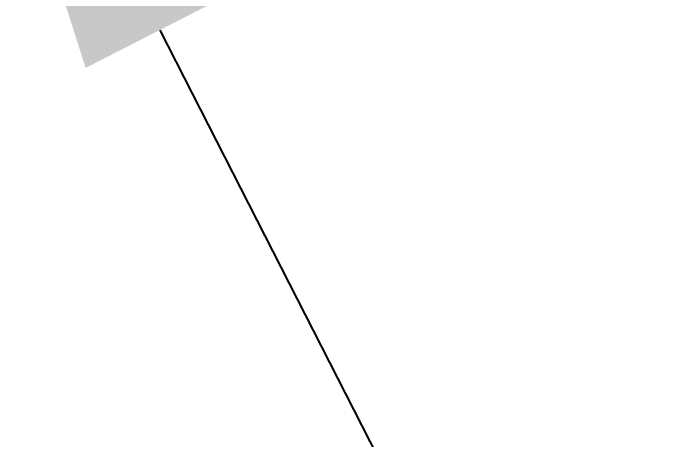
# Model space of a CAD drawing. Header units: inches. Extents: x -1851 to 6314, y -1304 to 4687.
# Drawn here: x 1871.494 to 1875.371, y 1884.985 to 1887.517 of the extents above; entities that cross this region are included whole.
import ezdxf
from ezdxf import colors
from ezdxf.entities.mleader import LeaderData, LeaderLine
from ezdxf.math import Vec2, Vec3

# ---------------------------------------------------------------- set-up
doc = ezdxf.new("R2010")
doc.units = ezdxf.units.IN
doc.header["$MEASUREMENT"] = 0
doc.layers.add('G-ANNO-TEXT', color=1, linetype='Continuous')
doc.styles.add('NEI-A', font='arial.ttf')

msp = doc.modelspace()

# ---------------------------------------------------------------- leaders
at = {"layer": 'G-ANNO-TEXT'}
ml = msp.add_multileader_mtext('Standard', dxfattribs=at)
ml.set_content('\\A1;MESSENGER CABLE DEAD ENDS AT POST WITH END CAP HARDWARE', color=256, style='NEI-A')
ml.set_leader_properties()
ml.build(insert=Vec2(0, 0))
ml.multileader.update_dxf_attribs({"dogleg_length": 0.89968, "arrow_head_size": 3})
ctx = ml.context
ctx.base_point, ctx.char_height, ctx.arrow_head_size, ctx.landing_gap_size, ctx.plane_origin = Vec3(1877.04522, 1880.0068), 2, 3, 1.53573, Vec3(1119.20872, 1347.81109)
notes = []
notes.append((ctx, [(1, (1, 1, 0), (1876.14554, 1880.0068), (1, 0), 0.89968, [(1, [(1870.99989, 1890.08841)], 0, [])])]))
ctx.mtext.insert, ctx.mtext.width, ctx.mtext.defined_height, ctx.mtext.flow_direction = Vec3(1878.58095, 1881.02386), 49.1809823, 10.6887, 5
ctx.mtext.has_bg_fill, ctx.mtext.bg_color, ctx.mtext.bg_scale_factor, ctx.mtext.bg_transparency, ctx.mtext.use_window_bg_color = 1, -1073741824, 1.5, 0, 1
for ctx, leaders in notes:
    for number, flags, end, landing, length, lines in leaders:
        leader = LeaderData()
        leader.index, (leader.has_last_leader_line, leader.has_dogleg_vector, leader.attachment_direction) = number, flags
        leader.last_leader_point, leader.dogleg_vector, leader.dogleg_length = Vec3(end), Vec3(landing), length
        for number, points, colour, breaks in lines:
            line = LeaderLine()
            line.index, line.vertices, line.color, line.breaks = number, Vec3.list(points), colors.encode_raw_color(colour), breaks
            leader.lines.append(line)
        ctx.leaders.append(leader)

doc.saveas('drawing.dxf')
